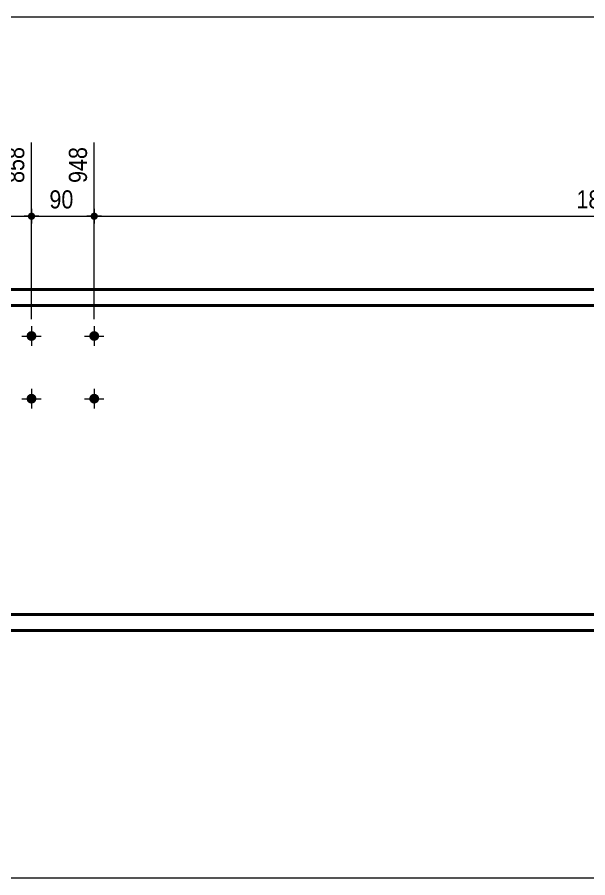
# Model space of a CAD drawing. Header units: millimetres. Extents: x 2 to 584, y 5 to 405.
# Drawn here: x 121.3 to 203.2, y 281.4 to 405 of the extents above; entities that cross this region are included whole.
import ezdxf

# ---------------------------------------------------------------- set-up
doc = ezdxf.new("R2010")
doc.units = ezdxf.units.MM
for name, color, linetype, lineweight in [('Boulon', 7, 'Continuous', 0), ('Cotation', 7, 'Continuous', 0), ('Feuille dessin', 5, 'Continuous', 0), ('Piece', 2, 'Continuous', 0)]:
    doc.layers.add(name, color=color, linetype=linetype, lineweight=lineweight)
doc.styles.add('ARIAL', font='ARIAL.TTF')

# ---------------------------------------------------------------- blocks, each defined once
blk = doc.blocks.new('*A2')
at = {"layer": 'Boulon'}
for points in [[(124.05, 359.19), (124.04, 359.15), (124.04, 359.12), (124.03, 359.08), (124.03, 359.05), (124.02, 359.02), (124.01, 358.98), (123.99, 358.95), (123.98, 358.92), (123.96, 358.89), (123.95, 358.86), (123.93, 358.83), (123.91, 358.8), (123.89, 358.78), (123.87, 358.75), (123.84, 358.73), (123.82, 358.7), (123.79, 358.68), (123.76, 358.66), (123.74, 358.64), (123.71, 358.62), (123.68, 358.6), (123.65, 358.59), (123.61, 358.57), (123.58, 358.56), (123.55, 358.55), (123.52, 358.54), (123.48, 358.53), (123.45, 358.53), (123.42, 358.52), (123.38, 358.52), (123.35, 358.52), (123.31, 358.52), (123.28, 358.52), (123.24, 358.53), (123.21, 358.53), (123.18, 358.54), (123.14, 358.55), (123.11, 358.56), (123.08, 358.57), (123.05, 358.59), (123.02, 358.6), (122.99, 358.62), (122.96, 358.64), (122.93, 358.66), (122.9, 358.68), (122.88, 358.7), (122.85, 358.73), (122.83, 358.75), (122.81, 358.78), (122.78, 358.8), (122.76, 358.83), (122.75, 358.86), (122.73, 358.89), (122.71, 358.92), (122.7, 358.95), (122.69, 358.98), (122.68, 359.02), (122.67, 359.05), (122.66, 359.08), (122.65, 359.12), (122.65, 359.15), (122.65, 359.19), (122.65, 359.22), (122.65, 359.26), (122.65, 359.29), (122.65, 359.32), (122.66, 359.36), (122.67, 359.39), (122.68, 359.42), (122.69, 359.46), (122.7, 359.49), (122.71, 359.52), (122.73, 359.55), (122.75, 359.58), (122.76, 359.61), (122.78, 359.64), (122.81, 359.66), (122.83, 359.69), (122.85, 359.72), (122.88, 359.74), (122.9, 359.76), (122.93, 359.78), (122.96, 359.8), (122.99, 359.82), (123.02, 359.84), (123.05, 359.85), (123.08, 359.87), (123.11, 359.88), (123.14, 359.89), (123.18, 359.9), (123.21, 359.91), (123.24, 359.91), (123.28, 359.92), (123.31, 359.92), (123.35, 359.92), (123.38, 359.92), (123.42, 359.92), (123.45, 359.91), (123.48, 359.91), (123.52, 359.9), (123.55, 359.89), (123.58, 359.88), (123.61, 359.87), (123.65, 359.85), (123.68, 359.84), (123.71, 359.82), (123.74, 359.8), (123.76, 359.78), (123.79, 359.76), (123.82, 359.74), (123.84, 359.72), (123.87, 359.69), (123.89, 359.66), (123.91, 359.64), (123.93, 359.61), (123.95, 359.58), (123.96, 359.55), (123.98, 359.52), (123.99, 359.49), (124.01, 359.46), (124.02, 359.42), (124.03, 359.39), (124.03, 359.36), (124.04, 359.32), (124.04, 359.29), (124.05, 359.26), (124.05, 359.22)], [(124.05, 350.19), (124.04, 350.15), (124.04, 350.12), (124.03, 350.08), (124.03, 350.05), (124.02, 350.02), (124.01, 349.98), (123.99, 349.95), (123.98, 349.92), (123.96, 349.89), (123.95, 349.86), (123.93, 349.83), (123.91, 349.8), (123.89, 349.78), (123.87, 349.75), (123.84, 349.73), (123.82, 349.7), (123.79, 349.68), (123.76, 349.66), (123.74, 349.64), (123.71, 349.62), (123.68, 349.6), (123.65, 349.59), (123.61, 349.57), (123.58, 349.56), (123.55, 349.55), (123.52, 349.54), (123.48, 349.53), (123.45, 349.53), (123.42, 349.52), (123.38, 349.52), (123.35, 349.52), (123.31, 349.52), (123.28, 349.52), (123.24, 349.53), (123.21, 349.53), (123.18, 349.54), (123.14, 349.55), (123.11, 349.56), (123.08, 349.57), (123.05, 349.59), (123.02, 349.6), (122.99, 349.62), (122.96, 349.64), (122.93, 349.66), (122.9, 349.68), (122.88, 349.7), (122.85, 349.73), (122.83, 349.75), (122.81, 349.78), (122.78, 349.8), (122.76, 349.83), (122.75, 349.86), (122.73, 349.89), (122.71, 349.92), (122.7, 349.95), (122.69, 349.98), (122.68, 350.02), (122.67, 350.05), (122.66, 350.08), (122.65, 350.12), (122.65, 350.15), (122.65, 350.19), (122.65, 350.22), (122.65, 350.26), (122.65, 350.29), (122.65, 350.32), (122.66, 350.36), (122.67, 350.39), (122.68, 350.42), (122.69, 350.46), (122.7, 350.49), (122.71, 350.52), (122.73, 350.55), (122.75, 350.58), (122.76, 350.61), (122.78, 350.64), (122.81, 350.66), (122.83, 350.69), (122.85, 350.72), (122.88, 350.74), (122.9, 350.76), (122.93, 350.78), (122.96, 350.8), (122.99, 350.82), (123.02, 350.84), (123.05, 350.85), (123.08, 350.87), (123.11, 350.88), (123.14, 350.89), (123.18, 350.9), (123.21, 350.91), (123.24, 350.91), (123.28, 350.92), (123.31, 350.92), (123.35, 350.92), (123.38, 350.92), (123.42, 350.92), (123.45, 350.91), (123.48, 350.91), (123.52, 350.9), (123.55, 350.89), (123.58, 350.88), (123.61, 350.87), (123.65, 350.85), (123.68, 350.84), (123.71, 350.82), (123.74, 350.8), (123.76, 350.78), (123.79, 350.76), (123.82, 350.74), (123.84, 350.72), (123.87, 350.69), (123.89, 350.66), (123.91, 350.64), (123.93, 350.61), (123.95, 350.58), (123.96, 350.55), (123.98, 350.52), (123.99, 350.49), (124.01, 350.46), (124.02, 350.42), (124.03, 350.39), (124.03, 350.36), (124.04, 350.32), (124.04, 350.29), (124.05, 350.26), (124.05, 350.22)]]:
    blk.add_hatch(color=256, dxfattribs=at).paths.add_polyline_path(points, flags=17)
at = {"layer": 'Boulon', "linetype": 'Continuous', "lineweight": 0}
for p, q in [((123.35, 360.62), (123.35, 357.82)), ((121.95, 359.22), (124.75, 359.22)), ((123.35, 351.62), (123.35, 348.82)), ((121.95, 350.22), (124.75, 350.22))]:
    blk.add_line(p, q, dxfattribs=at)
blk = doc.blocks.new('*A3')
at = {"layer": 'Boulon'}
for points in [[(133.05, 359.19), (133.04, 359.15), (133.04, 359.12), (133.03, 359.08), (133.03, 359.05), (133.02, 359.02), (133.01, 358.98), (132.99, 358.95), (132.98, 358.92), (132.96, 358.89), (132.95, 358.86), (132.93, 358.83), (132.91, 358.8), (132.89, 358.78), (132.87, 358.75), (132.84, 358.73), (132.82, 358.7), (132.79, 358.68), (132.76, 358.66), (132.74, 358.64), (132.71, 358.62), (132.68, 358.6), (132.65, 358.59), (132.61, 358.57), (132.58, 358.56), (132.55, 358.55), (132.52, 358.54), (132.48, 358.53), (132.45, 358.53), (132.42, 358.52), (132.38, 358.52), (132.35, 358.52), (132.31, 358.52), (132.28, 358.52), (132.24, 358.53), (132.21, 358.53), (132.18, 358.54), (132.14, 358.55), (132.11, 358.56), (132.08, 358.57), (132.05, 358.59), (132.02, 358.6), (131.99, 358.62), (131.96, 358.64), (131.93, 358.66), (131.9, 358.68), (131.88, 358.7), (131.85, 358.73), (131.83, 358.75), (131.81, 358.78), (131.78, 358.8), (131.76, 358.83), (131.75, 358.86), (131.73, 358.89), (131.71, 358.92), (131.7, 358.95), (131.69, 358.98), (131.68, 359.02), (131.67, 359.05), (131.66, 359.08), (131.65, 359.12), (131.65, 359.15), (131.65, 359.19), (131.65, 359.22), (131.65, 359.26), (131.65, 359.29), (131.65, 359.32), (131.66, 359.36), (131.67, 359.39), (131.68, 359.42), (131.69, 359.46), (131.7, 359.49), (131.71, 359.52), (131.73, 359.55), (131.75, 359.58), (131.76, 359.61), (131.78, 359.64), (131.81, 359.66), (131.83, 359.69), (131.85, 359.72), (131.88, 359.74), (131.9, 359.76), (131.93, 359.78), (131.96, 359.8), (131.99, 359.82), (132.02, 359.84), (132.05, 359.85), (132.08, 359.87), (132.11, 359.88), (132.14, 359.89), (132.18, 359.9), (132.21, 359.91), (132.24, 359.91), (132.28, 359.92), (132.31, 359.92), (132.35, 359.92), (132.38, 359.92), (132.42, 359.92), (132.45, 359.91), (132.48, 359.91), (132.52, 359.9), (132.55, 359.89), (132.58, 359.88), (132.61, 359.87), (132.65, 359.85), (132.68, 359.84), (132.71, 359.82), (132.74, 359.8), (132.76, 359.78), (132.79, 359.76), (132.82, 359.74), (132.84, 359.72), (132.87, 359.69), (132.89, 359.66), (132.91, 359.64), (132.93, 359.61), (132.95, 359.58), (132.96, 359.55), (132.98, 359.52), (132.99, 359.49), (133.01, 359.46), (133.02, 359.42), (133.03, 359.39), (133.03, 359.36), (133.04, 359.32), (133.04, 359.29), (133.05, 359.26), (133.05, 359.22)], [(133.05, 350.19), (133.04, 350.15), (133.04, 350.12), (133.03, 350.08), (133.03, 350.05), (133.02, 350.02), (133.01, 349.98), (132.99, 349.95), (132.98, 349.92), (132.96, 349.89), (132.95, 349.86), (132.93, 349.83), (132.91, 349.8), (132.89, 349.78), (132.87, 349.75), (132.84, 349.73), (132.82, 349.7), (132.79, 349.68), (132.76, 349.66), (132.74, 349.64), (132.71, 349.62), (132.68, 349.6), (132.65, 349.59), (132.61, 349.57), (132.58, 349.56), (132.55, 349.55), (132.52, 349.54), (132.48, 349.53), (132.45, 349.53), (132.42, 349.52), (132.38, 349.52), (132.35, 349.52), (132.31, 349.52), (132.28, 349.52), (132.24, 349.53), (132.21, 349.53), (132.18, 349.54), (132.14, 349.55), (132.11, 349.56), (132.08, 349.57), (132.05, 349.59), (132.02, 349.6), (131.99, 349.62), (131.96, 349.64), (131.93, 349.66), (131.9, 349.68), (131.88, 349.7), (131.85, 349.73), (131.83, 349.75), (131.81, 349.78), (131.78, 349.8), (131.76, 349.83), (131.75, 349.86), (131.73, 349.89), (131.71, 349.92), (131.7, 349.95), (131.69, 349.98), (131.68, 350.02), (131.67, 350.05), (131.66, 350.08), (131.65, 350.12), (131.65, 350.15), (131.65, 350.19), (131.65, 350.22), (131.65, 350.26), (131.65, 350.29), (131.65, 350.32), (131.66, 350.36), (131.67, 350.39), (131.68, 350.42), (131.69, 350.46), (131.7, 350.49), (131.71, 350.52), (131.73, 350.55), (131.75, 350.58), (131.76, 350.61), (131.78, 350.64), (131.81, 350.66), (131.83, 350.69), (131.85, 350.72), (131.88, 350.74), (131.9, 350.76), (131.93, 350.78), (131.96, 350.8), (131.99, 350.82), (132.02, 350.84), (132.05, 350.85), (132.08, 350.87), (132.11, 350.88), (132.14, 350.89), (132.18, 350.9), (132.21, 350.91), (132.24, 350.91), (132.28, 350.92), (132.31, 350.92), (132.35, 350.92), (132.38, 350.92), (132.42, 350.92), (132.45, 350.91), (132.48, 350.91), (132.52, 350.9), (132.55, 350.89), (132.58, 350.88), (132.61, 350.87), (132.65, 350.85), (132.68, 350.84), (132.71, 350.82), (132.74, 350.8), (132.76, 350.78), (132.79, 350.76), (132.82, 350.74), (132.84, 350.72), (132.87, 350.69), (132.89, 350.66), (132.91, 350.64), (132.93, 350.61), (132.95, 350.58), (132.96, 350.55), (132.98, 350.52), (132.99, 350.49), (133.01, 350.46), (133.02, 350.42), (133.03, 350.39), (133.03, 350.36), (133.04, 350.32), (133.04, 350.29), (133.05, 350.26), (133.05, 350.22)]]:
    blk.add_hatch(color=256, dxfattribs=at).paths.add_polyline_path(points, flags=17)
at = {"layer": 'Boulon', "linetype": 'Continuous', "lineweight": 0}
for p, q in [((132.35, 360.62), (132.35, 357.82)), ((130.95, 359.22), (133.75, 359.22)), ((132.35, 351.62), (132.35, 348.82)), ((130.95, 350.22), (133.75, 350.22))]:
    blk.add_line(p, q, dxfattribs=at)
blk = doc.blocks.new('*A19')
at = {"layer": 'Piece', "color": 2, "linetype": 'Continuous', "lineweight": 40}
for p, q in [((264.794314, 365.920679), (37.548143, 365.920679)), ((38.238115, 363.620679), (264.794314, 363.620679)), ((264.794314, 319.220679), (51.557591, 319.220679)), ((52.247563, 316.920679), (264.794314, 316.920679))]:
    blk.add_line(p, q, dxfattribs=at)
blk = doc.blocks.new('*A63')
at = {"layer": 'Feuille dessin', "linetype": 'Continuous', "lineweight": 0}
blk.add_line((579, 405), (5, 405), dxfattribs=at)
blk = doc.blocks.new('*A97')
at = {"layer": 'Cotation', "linetype": 'Continuous', "lineweight": 0}
blk.add_line((82.52, 281.42), (351.18, 281.42), dxfattribs=at)
blk = doc.blocks.new('*A106')
at = {"layer": 'Cotation'}
for points in [[(108.76, 375.9), (108.73, 375.9), (108.71, 375.91), (108.68, 375.91), (108.66, 375.92), (108.63, 375.92), (108.61, 375.93), (108.59, 375.94), (108.56, 375.95), (108.54, 375.96), (108.52, 375.97), (108.5, 375.99), (108.47, 376), (108.45, 376.02), (108.44, 376.04), (108.42, 376.05), (108.4, 376.07), (108.38, 376.09), (108.37, 376.11), (108.35, 376.13), (108.34, 376.15), (108.33, 376.18), (108.31, 376.2), (108.3, 376.22), (108.29, 376.25), (108.29, 376.27), (108.28, 376.29), (108.27, 376.32), (108.27, 376.34), (108.27, 376.37), (108.26, 376.4), (108.26, 376.42), (108.26, 376.45), (108.27, 376.47), (108.27, 376.5), (108.27, 376.52), (108.28, 376.55), (108.29, 376.57), (108.29, 376.6), (108.3, 376.62), (108.31, 376.64), (108.33, 376.67), (108.34, 376.69), (108.35, 376.71), (108.37, 376.73), (108.38, 376.75), (108.4, 376.77), (108.42, 376.79), (108.44, 376.81), (108.45, 376.82), (108.47, 376.84), (108.5, 376.85), (108.52, 376.87), (108.54, 376.88), (108.56, 376.89), (108.59, 376.9), (108.61, 376.91), (108.63, 376.92), (108.66, 376.93), (108.68, 376.93), (108.71, 376.94), (108.73, 376.94), (108.76, 376.94), (108.78, 376.94), (108.81, 376.94), (108.84, 376.94), (108.86, 376.94), (108.89, 376.93), (108.91, 376.93), (108.94, 376.92), (108.96, 376.91), (108.98, 376.9), (109.01, 376.89), (109.03, 376.88), (109.05, 376.87), (109.07, 376.85), (109.09, 376.84), (109.11, 376.82), (109.13, 376.81), (109.15, 376.79), (109.17, 376.77), (109.19, 376.75), (109.2, 376.73), (109.22, 376.71), (109.23, 376.69), (109.24, 376.67), (109.25, 376.64), (109.26, 376.62), (109.27, 376.6), (109.28, 376.57), (109.29, 376.55), (109.29, 376.52), (109.3, 376.5), (109.3, 376.47), (109.3, 376.45), (109.3, 376.42), (109.3, 376.4), (109.3, 376.37), (109.3, 376.34), (109.29, 376.32), (109.29, 376.29), (109.28, 376.27), (109.27, 376.25), (109.26, 376.22), (109.25, 376.2), (109.24, 376.18), (109.23, 376.15), (109.22, 376.13), (109.2, 376.11), (109.19, 376.09), (109.17, 376.07), (109.15, 376.05), (109.13, 376.04), (109.11, 376.02), (109.09, 376), (109.07, 375.99), (109.05, 375.97), (109.03, 375.96), (109.01, 375.95), (108.98, 375.94), (108.96, 375.93), (108.94, 375.92), (108.91, 375.92), (108.89, 375.91), (108.86, 375.91), (108.84, 375.9), (108.81, 375.9), (108.78, 375.9)], [(123.32, 375.9), (123.3, 375.9), (123.27, 375.91), (123.25, 375.91), (123.22, 375.92), (123.2, 375.92), (123.17, 375.93), (123.15, 375.94), (123.12, 375.95), (123.1, 375.96), (123.08, 375.97), (123.06, 375.99), (123.04, 376), (123.02, 376.02), (123, 376.04), (122.98, 376.05), (122.96, 376.07), (122.95, 376.09), (122.93, 376.11), (122.91, 376.13), (122.9, 376.15), (122.89, 376.18), (122.88, 376.2), (122.87, 376.22), (122.86, 376.25), (122.85, 376.27), (122.84, 376.29), (122.84, 376.32), (122.83, 376.34), (122.83, 376.37), (122.83, 376.4), (122.83, 376.42), (122.83, 376.45), (122.83, 376.47), (122.83, 376.5), (122.84, 376.52), (122.84, 376.55), (122.85, 376.57), (122.86, 376.6), (122.87, 376.62), (122.88, 376.64), (122.89, 376.67), (122.9, 376.69), (122.91, 376.71), (122.93, 376.73), (122.95, 376.75), (122.96, 376.77), (122.98, 376.79), (123, 376.81), (123.02, 376.82), (123.04, 376.84), (123.06, 376.85), (123.08, 376.87), (123.1, 376.88), (123.12, 376.89), (123.15, 376.9), (123.17, 376.91), (123.2, 376.92), (123.22, 376.93), (123.25, 376.93), (123.27, 376.94), (123.3, 376.94), (123.32, 376.94), (123.35, 376.94), (123.37, 376.94), (123.4, 376.94), (123.42, 376.94), (123.45, 376.93), (123.47, 376.93), (123.5, 376.92), (123.52, 376.91), (123.55, 376.9), (123.57, 376.89), (123.59, 376.88), (123.61, 376.87), (123.64, 376.85), (123.66, 376.84), (123.68, 376.82), (123.7, 376.81), (123.71, 376.79), (123.73, 376.77), (123.75, 376.75), (123.76, 376.73), (123.78, 376.71), (123.79, 376.69), (123.81, 376.67), (123.82, 376.64), (123.83, 376.62), (123.84, 376.6), (123.84, 376.57), (123.85, 376.55), (123.86, 376.52), (123.86, 376.5), (123.86, 376.47), (123.87, 376.45), (123.87, 376.42), (123.87, 376.4), (123.86, 376.37), (123.86, 376.34), (123.86, 376.32), (123.85, 376.29), (123.84, 376.27), (123.84, 376.25), (123.83, 376.22), (123.82, 376.2), (123.81, 376.18), (123.79, 376.15), (123.78, 376.13), (123.76, 376.11), (123.75, 376.09), (123.73, 376.07), (123.71, 376.05), (123.7, 376.04), (123.68, 376.02), (123.66, 376), (123.64, 375.99), (123.61, 375.97), (123.59, 375.96), (123.57, 375.95), (123.55, 375.94), (123.52, 375.93), (123.5, 375.92), (123.47, 375.92), (123.45, 375.91), (123.42, 375.91), (123.4, 375.9), (123.37, 375.9), (123.35, 375.9)]]:
    blk.add_hatch(color=256, dxfattribs=at).paths.add_polyline_path(points, flags=17)
at = {"layer": 'Cotation', "linetype": 'Continuous', "lineweight": 0}
for p, q in [((108.78, 361.72), (108.78, 386.99)), ((123.35, 361.62), (123.35, 386.99)), ((108.78, 377.46), (108.78, 375.38)), ((123.35, 377.46), (123.35, 375.38)), ((109.82, 376.42), (107.74, 376.42)), ((108.78, 376.42), (107.74, 376.42)), ((108.78, 376.42), (123.35, 376.42)), ((124.39, 376.42), (122.31, 376.42)), ((123.35, 376.42), (124.39, 376.42))]:
    blk.add_line(p, q, dxfattribs=at)
at = {"layer": 'Cotation'}
for p in [(108.78, 376.42), (123.35, 376.42)]:
    blk.add_point(p, dxfattribs=at)
at = {"layer": 'Cotation', "style": 'ARIAL', "width": 0.85}
blk.add_text('858', height=2.6, rotation=90.0002, dxfattribs=at).set_placement((122.31, 381.2))
blk.add_text('146', height=2.6, dxfattribs=at).set_placement((113.17, 377.54))
blk = doc.blocks.new('*A107')
at = {"layer": 'Cotation'}
for points in [[(123.32, 375.9), (123.3, 375.9), (123.27, 375.91), (123.25, 375.91), (123.22, 375.92), (123.2, 375.92), (123.17, 375.93), (123.15, 375.94), (123.12, 375.95), (123.1, 375.96), (123.08, 375.97), (123.06, 375.99), (123.04, 376), (123.02, 376.02), (123, 376.04), (122.98, 376.05), (122.96, 376.07), (122.95, 376.09), (122.93, 376.11), (122.91, 376.13), (122.9, 376.15), (122.89, 376.18), (122.88, 376.2), (122.87, 376.22), (122.86, 376.25), (122.85, 376.27), (122.84, 376.29), (122.84, 376.32), (122.83, 376.34), (122.83, 376.37), (122.83, 376.4), (122.83, 376.42), (122.83, 376.45), (122.83, 376.47), (122.83, 376.5), (122.84, 376.52), (122.84, 376.55), (122.85, 376.57), (122.86, 376.6), (122.87, 376.62), (122.88, 376.64), (122.89, 376.67), (122.9, 376.69), (122.91, 376.71), (122.93, 376.73), (122.95, 376.75), (122.96, 376.77), (122.98, 376.79), (123, 376.81), (123.02, 376.82), (123.04, 376.84), (123.06, 376.85), (123.08, 376.87), (123.1, 376.88), (123.12, 376.89), (123.15, 376.9), (123.17, 376.91), (123.2, 376.92), (123.22, 376.93), (123.25, 376.93), (123.27, 376.94), (123.3, 376.94), (123.32, 376.94), (123.35, 376.94), (123.37, 376.94), (123.4, 376.94), (123.42, 376.94), (123.45, 376.93), (123.47, 376.93), (123.5, 376.92), (123.52, 376.91), (123.55, 376.9), (123.57, 376.89), (123.59, 376.88), (123.61, 376.87), (123.64, 376.85), (123.66, 376.84), (123.68, 376.82), (123.7, 376.81), (123.71, 376.79), (123.73, 376.77), (123.75, 376.75), (123.76, 376.73), (123.78, 376.71), (123.79, 376.69), (123.81, 376.67), (123.82, 376.64), (123.83, 376.62), (123.84, 376.6), (123.84, 376.57), (123.85, 376.55), (123.86, 376.52), (123.86, 376.5), (123.86, 376.47), (123.87, 376.45), (123.87, 376.42), (123.87, 376.4), (123.86, 376.37), (123.86, 376.34), (123.86, 376.32), (123.85, 376.29), (123.84, 376.27), (123.84, 376.25), (123.83, 376.22), (123.82, 376.2), (123.81, 376.18), (123.79, 376.15), (123.78, 376.13), (123.76, 376.11), (123.75, 376.09), (123.73, 376.07), (123.71, 376.05), (123.7, 376.04), (123.68, 376.02), (123.66, 376), (123.64, 375.99), (123.61, 375.97), (123.59, 375.96), (123.57, 375.95), (123.55, 375.94), (123.52, 375.93), (123.5, 375.92), (123.47, 375.92), (123.45, 375.91), (123.42, 375.91), (123.4, 375.9), (123.37, 375.9), (123.35, 375.9)], [(132.32, 375.9), (132.3, 375.9), (132.27, 375.91), (132.25, 375.91), (132.22, 375.92), (132.2, 375.92), (132.17, 375.93), (132.15, 375.94), (132.12, 375.95), (132.1, 375.96), (132.08, 375.97), (132.06, 375.99), (132.04, 376), (132.02, 376.02), (132, 376.04), (131.98, 376.05), (131.96, 376.07), (131.95, 376.09), (131.93, 376.11), (131.91, 376.13), (131.9, 376.15), (131.89, 376.18), (131.88, 376.2), (131.87, 376.22), (131.86, 376.25), (131.85, 376.27), (131.84, 376.29), (131.84, 376.32), (131.83, 376.34), (131.83, 376.37), (131.83, 376.4), (131.83, 376.42), (131.83, 376.45), (131.83, 376.47), (131.83, 376.5), (131.84, 376.52), (131.84, 376.55), (131.85, 376.57), (131.86, 376.6), (131.87, 376.62), (131.88, 376.64), (131.89, 376.67), (131.9, 376.69), (131.91, 376.71), (131.93, 376.73), (131.95, 376.75), (131.96, 376.77), (131.98, 376.79), (132, 376.81), (132.02, 376.82), (132.04, 376.84), (132.06, 376.85), (132.08, 376.87), (132.1, 376.88), (132.12, 376.89), (132.15, 376.9), (132.17, 376.91), (132.2, 376.92), (132.22, 376.93), (132.25, 376.93), (132.27, 376.94), (132.3, 376.94), (132.32, 376.94), (132.35, 376.94), (132.37, 376.94), (132.4, 376.94), (132.42, 376.94), (132.45, 376.93), (132.47, 376.93), (132.5, 376.92), (132.52, 376.91), (132.55, 376.9), (132.57, 376.89), (132.59, 376.88), (132.61, 376.87), (132.64, 376.85), (132.66, 376.84), (132.68, 376.82), (132.7, 376.81), (132.71, 376.79), (132.73, 376.77), (132.75, 376.75), (132.76, 376.73), (132.78, 376.71), (132.79, 376.69), (132.81, 376.67), (132.82, 376.64), (132.83, 376.62), (132.84, 376.6), (132.84, 376.57), (132.85, 376.55), (132.86, 376.52), (132.86, 376.5), (132.86, 376.47), (132.87, 376.45), (132.87, 376.42), (132.87, 376.4), (132.86, 376.37), (132.86, 376.34), (132.86, 376.32), (132.85, 376.29), (132.84, 376.27), (132.84, 376.25), (132.83, 376.22), (132.82, 376.2), (132.81, 376.18), (132.79, 376.15), (132.78, 376.13), (132.76, 376.11), (132.75, 376.09), (132.73, 376.07), (132.71, 376.05), (132.7, 376.04), (132.68, 376.02), (132.66, 376), (132.64, 375.99), (132.61, 375.97), (132.59, 375.96), (132.57, 375.95), (132.55, 375.94), (132.52, 375.93), (132.5, 375.92), (132.47, 375.92), (132.45, 375.91), (132.42, 375.91), (132.4, 375.9), (132.37, 375.9), (132.35, 375.9)]]:
    blk.add_hatch(color=256, dxfattribs=at).paths.add_polyline_path(points, flags=17)
at = {"layer": 'Cotation', "linetype": 'Continuous', "lineweight": 0}
for p, q in [((123.35, 361.62), (123.35, 386.99)), ((132.35, 361.62), (132.35, 386.99)), ((123.35, 377.46), (123.35, 375.38)), ((132.35, 377.46), (132.35, 375.38)), ((124.39, 376.42), (122.31, 376.42)), ((123.35, 376.42), (122.31, 376.42)), ((123.35, 376.42), (132.35, 376.42)), ((133.39, 376.42), (131.31, 376.42)), ((132.35, 376.42), (133.39, 376.42))]:
    blk.add_line(p, q, dxfattribs=at)
at = {"layer": 'Cotation'}
for p in [(123.35, 376.42), (132.35, 376.42)]:
    blk.add_point(p, dxfattribs=at)
at = {"layer": 'Cotation', "style": 'ARIAL', "width": 0.85}
blk.add_text('948', height=2.6, rotation=90.0002, dxfattribs=at).set_placement((131.31, 381.2))
blk.add_text('90', height=2.6, dxfattribs=at).set_placement((125.92, 377.54))
blk = doc.blocks.new('*A108')
at = {"layer": 'Cotation'}
for points in [[(132.32, 375.9), (132.3, 375.9), (132.27, 375.91), (132.25, 375.91), (132.22, 375.92), (132.2, 375.92), (132.17, 375.93), (132.15, 375.94), (132.12, 375.95), (132.1, 375.96), (132.08, 375.97), (132.06, 375.99), (132.04, 376), (132.02, 376.02), (132, 376.04), (131.98, 376.05), (131.96, 376.07), (131.95, 376.09), (131.93, 376.11), (131.91, 376.13), (131.9, 376.15), (131.89, 376.18), (131.88, 376.2), (131.87, 376.22), (131.86, 376.25), (131.85, 376.27), (131.84, 376.29), (131.84, 376.32), (131.83, 376.34), (131.83, 376.37), (131.83, 376.4), (131.83, 376.42), (131.83, 376.45), (131.83, 376.47), (131.83, 376.5), (131.84, 376.52), (131.84, 376.55), (131.85, 376.57), (131.86, 376.6), (131.87, 376.62), (131.88, 376.64), (131.89, 376.67), (131.9, 376.69), (131.91, 376.71), (131.93, 376.73), (131.95, 376.75), (131.96, 376.77), (131.98, 376.79), (132, 376.81), (132.02, 376.82), (132.04, 376.84), (132.06, 376.85), (132.08, 376.87), (132.1, 376.88), (132.12, 376.89), (132.15, 376.9), (132.17, 376.91), (132.2, 376.92), (132.22, 376.93), (132.25, 376.93), (132.27, 376.94), (132.3, 376.94), (132.32, 376.94), (132.35, 376.94), (132.37, 376.94), (132.4, 376.94), (132.42, 376.94), (132.45, 376.93), (132.47, 376.93), (132.5, 376.92), (132.52, 376.91), (132.55, 376.9), (132.57, 376.89), (132.59, 376.88), (132.61, 376.87), (132.64, 376.85), (132.66, 376.84), (132.68, 376.82), (132.7, 376.81), (132.71, 376.79), (132.73, 376.77), (132.75, 376.75), (132.76, 376.73), (132.78, 376.71), (132.79, 376.69), (132.81, 376.67), (132.82, 376.64), (132.83, 376.62), (132.84, 376.6), (132.84, 376.57), (132.85, 376.55), (132.86, 376.52), (132.86, 376.5), (132.86, 376.47), (132.87, 376.45), (132.87, 376.42), (132.87, 376.4), (132.86, 376.37), (132.86, 376.34), (132.86, 376.32), (132.85, 376.29), (132.84, 376.27), (132.84, 376.25), (132.83, 376.22), (132.82, 376.2), (132.81, 376.18), (132.79, 376.15), (132.78, 376.13), (132.76, 376.11), (132.75, 376.09), (132.73, 376.07), (132.71, 376.05), (132.7, 376.04), (132.68, 376.02), (132.66, 376), (132.64, 375.99), (132.61, 375.97), (132.59, 375.96), (132.57, 375.95), (132.55, 375.94), (132.52, 375.93), (132.5, 375.92), (132.47, 375.92), (132.45, 375.91), (132.42, 375.91), (132.4, 375.9), (132.37, 375.9), (132.35, 375.9)], [(278.47, 375.9), (278.44, 375.9), (278.41, 375.91), (278.39, 375.91), (278.36, 375.92), (278.34, 375.92), (278.32, 375.93), (278.29, 375.94), (278.27, 375.95), (278.25, 375.96), (278.22, 375.97), (278.2, 375.99), (278.18, 376), (278.16, 376.02), (278.14, 376.04), (278.12, 376.05), (278.11, 376.07), (278.09, 376.09), (278.07, 376.11), (278.06, 376.13), (278.05, 376.15), (278.03, 376.18), (278.02, 376.2), (278.01, 376.22), (278, 376.25), (277.99, 376.27), (277.99, 376.29), (277.98, 376.32), (277.98, 376.34), (277.97, 376.37), (277.97, 376.4), (277.97, 376.42), (277.97, 376.45), (277.97, 376.47), (277.98, 376.5), (277.98, 376.52), (277.99, 376.55), (277.99, 376.57), (278, 376.6), (278.01, 376.62), (278.02, 376.64), (278.03, 376.67), (278.05, 376.69), (278.06, 376.71), (278.07, 376.73), (278.09, 376.75), (278.11, 376.77), (278.12, 376.79), (278.14, 376.81), (278.16, 376.82), (278.18, 376.84), (278.2, 376.85), (278.22, 376.87), (278.25, 376.88), (278.27, 376.89), (278.29, 376.9), (278.32, 376.91), (278.34, 376.92), (278.36, 376.93), (278.39, 376.93), (278.41, 376.94), (278.44, 376.94), (278.47, 376.94), (278.49, 376.94), (278.52, 376.94), (278.54, 376.94), (278.57, 376.94), (278.59, 376.93), (278.62, 376.93), (278.64, 376.92), (278.67, 376.91), (278.69, 376.9), (278.71, 376.89), (278.74, 376.88), (278.76, 376.87), (278.78, 376.85), (278.8, 376.84), (278.82, 376.82), (278.84, 376.81), (278.86, 376.79), (278.88, 376.77), (278.89, 376.75), (278.91, 376.73), (278.92, 376.71), (278.94, 376.69), (278.95, 376.67), (278.96, 376.64), (278.97, 376.62), (278.98, 376.6), (278.99, 376.57), (279, 376.55), (279, 376.52), (279.01, 376.5), (279.01, 376.47), (279.01, 376.45), (279.01, 376.42), (279.01, 376.4), (279.01, 376.37), (279.01, 376.34), (279, 376.32), (279, 376.29), (278.99, 376.27), (278.98, 376.25), (278.97, 376.22), (278.96, 376.2), (278.95, 376.18), (278.94, 376.15), (278.92, 376.13), (278.91, 376.11), (278.89, 376.09), (278.88, 376.07), (278.86, 376.05), (278.84, 376.04), (278.82, 376.02), (278.8, 376), (278.78, 375.99), (278.76, 375.97), (278.74, 375.96), (278.71, 375.95), (278.69, 375.94), (278.67, 375.93), (278.64, 375.92), (278.62, 375.92), (278.59, 375.91), (278.57, 375.91), (278.54, 375.9), (278.52, 375.9), (278.49, 375.9)]]:
    blk.add_hatch(color=256, dxfattribs=at).paths.add_polyline_path(points, flags=17)
at = {"layer": 'Cotation', "linetype": 'Continuous', "lineweight": 0}
for p, q in [((132.35, 361.62), (132.35, 386.99)), ((278.49, 361.62), (278.49, 385.27)), ((132.35, 377.46), (132.35, 375.38)), ((278.49, 377.46), (278.49, 375.38)), ((133.39, 376.42), (131.31, 376.42)), ((132.35, 376.42), (131.31, 376.42)), ((132.35, 376.42), (278.49, 376.42)), ((279.53, 376.42), (277.45, 376.42)), ((278.49, 376.42), (279.53, 376.42))]:
    blk.add_line(p, q, dxfattribs=at)
at = {"layer": 'Cotation'}
for p in [(132.35, 376.42), (278.49, 376.42)]:
    blk.add_point(p, dxfattribs=at)
at = {"layer": 'Cotation', "style": 'ARIAL', "width": 0.85}
blk.add_text('2758', height=2.6, rotation=90.0002, dxfattribs=at).set_placement((277.45, 377.56))
blk.add_text('1810', height=2.6, dxfattribs=at).set_placement((201.56, 377.54))

msp = doc.modelspace()

# ---------------------------------------------------------------- block references
at = {"lineweight": 0}
for name in ['*A63', '*A106', '*A107', '*A108', '*A19', '*A2', '*A3', '*A97']:
    msp.add_blockref(name, (0, 0), dxfattribs=at)

doc.saveas('drawing.dxf')
